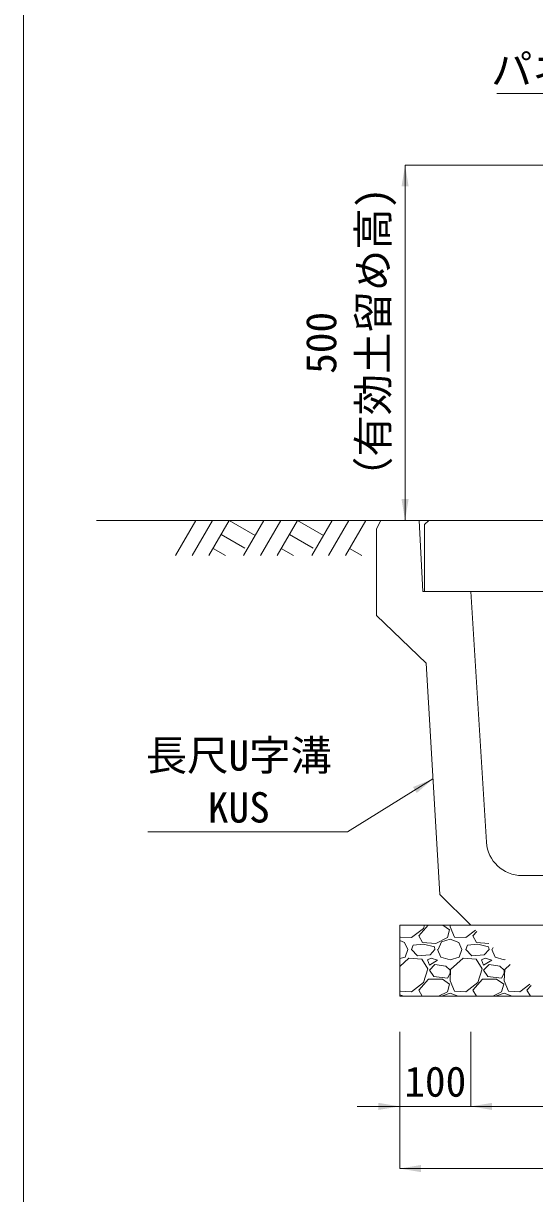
# Model space of a CAD drawing. Units: millimetres at full size, sheet at 1:40. Extents: x 206103 to 244503, y 883348 to 903496.
# Drawn here: x 211303 to 212022, y 890513 to 892160 of the extents above; entities that cross this region are included whole.
import ezdxf
from ezdxf.enums import TextEntityAlignment as Align

# ---------------------------------------------------------------- set-up
doc = ezdxf.new("R2010")
doc.units = ezdxf.units.MM
doc.header["$LTSCALE"] = 40
for name, color, linetype, lineweight in [('0_2', 7, 'Continuous', 20), ('図枠', 5, 'Continuous', 13), ('基礎材', 7, 'Continuous', 15), ('寸法線', 7, 'Continuous', 13), ('引出線', 4, 'Continuous', 13), ('本体', 2, 'Continuous', 13), ('ﾊｯﾁﾝｸﾞ', 7, 'Continuous', 5)]:
    doc.layers.add(name, color=color, linetype=linetype, lineweight=lineweight)
doc.styles.add('ＭＳ ゴシック', font='')
doc.styles.get('ＭＳ ゴシック').set_extended_font_data('MS Gothic')

# ---------------------------------------------------------------- blocks, each defined once
blk = doc.blocks.new('filled_arrow')
at = {"color": 0, "linetype": 'Continuous', "lineweight": -2}
blk.add_solid([(7.5, 1.25), (0, 0), (7.5, -1.25)], dxfattribs=at)

msp = doc.modelspace()

# ---------------------------------------------------------------- linework, layer by layer
at = {"layer": '0_2'}
msp.add_line((211806.21, 891460.37), (211406.21, 891460.37), dxfattribs=at)
at = {"layer": '図枠'}
msp.add_line((211303.21, 903148.33), (211303.21, 883448.33), dxfattribs=at)
at = {"layer": '基礎材'}
for p, q in [((211832.71, 890890.37), (212575.02, 890890.37)), ((211832.71, 890890.37), (211832.71, 890790.37)), ((211832.71, 890790.37), (212575.21, 890790.37))]:
    msp.add_line(p, q, dxfattribs=at)
at = {"layer": '寸法線'}
for p, q in [((211840.21, 891460.37), (211840.21, 891960.37)), ((212345.21, 891960.37), (211840.21, 891960.37)), ((212345.21, 891460.37), (211840.21, 891460.37)), ((211832.71, 890740.37), (211832.71, 890635.43)), ((211832.71, 890740.37), (211832.71, 890547.93)), ((211932.71, 890740.37), (211932.71, 890635.43)), ((211932.71, 890740.37), (211932.71, 890635.43)), ((211772.71, 890635.43), (211992.71, 890635.43)), ((211932.71, 890635.43), (212475.21, 890635.43)), ((212575.21, 890547.93), (211832.71, 890547.93))]:
    msp.add_line(p, q, dxfattribs=at)
at = {"layer": '引出線'}
for points in [[(212397.71, 891957.87), (212277.5, 892061.33), (211969.25, 892061.33)], [(211879.51, 891096.57), (211759.3, 891022.12), (211478.46, 891022.12)]]:
    msp.add_lwpolyline(points, dxfattribs=at)
at = {"layer": '本体'}
for p, q in [((211800.21, 891448.37), (211806.21, 891460.37)), ((211806.21, 891460.37), (211860.21, 891460.37)), ((211860.21, 891460.37), (211865.21, 891360.37)), ((211800.21, 891448.37), (211800.21, 891326.37)), ((211865.21, 891360.37), (211932.71, 891360.37)), ((211932.71, 891360.37), (211954.78, 891007.25)), ((211800.21, 891326.37), (211869.71, 891259.37)), ((211869.71, 891259.37), (211889.31, 890933.77)), ((212004.68, 890960.37), (212210.73, 890960.37)), ((211932.71, 890890.37), (211889.31, 890933.77)), ((211932.71, 890890.37), (212282.71, 890890.37))]:
    msp.add_line(p, q, dxfattribs=at)
at = {"layer": '本体', "lineweight": 20}
msp.add_lwpolyline([(211867.71, 891360.37), (211867.71, 891454.37), (211873.71, 891460.37), (212341.71, 891460.37), (212347.71, 891454.37), (212347.71, 891360.37)], close=True, dxfattribs=at)
at = {"layer": '本体'}
msp.add_arc((212004.68, 891010.37), 50, 183.57633, 270, dxfattribs=at)
at = {"layer": 'ﾊｯﾁﾝｸﾞ', "lineweight": 9}
for p, q in [((211545.65, 891460.37), (211517, 891410.75)), ((211569.27, 891460.37), (211540.62, 891410.75)), ((211592.89, 891460.37), (211564.24, 891410.75)), ((211592.89, 891460.37), (211629.46, 891439.26)), ((211641.65, 891460.37), (211613, 891410.75)), ((211665.27, 891460.37), (211636.62, 891410.75)), ((211688.89, 891460.37), (211660.24, 891410.75)), ((211688.89, 891460.37), (211725.46, 891439.26)), ((211737.65, 891460.37), (211709, 891410.75)), ((211761.27, 891460.37), (211732.62, 891410.75)), ((211784.89, 891460.37), (211756.24, 891410.75)), ((211581.47, 891440.59), (211614.88, 891421.3)), ((211677.47, 891440.59), (211710.88, 891421.3)), ((211570.05, 891420.8), (211587.46, 891410.75)), ((211666.05, 891420.8), (211683.46, 891410.75)), ((211762.05, 891420.8), (211779.46, 891410.75))]:
    msp.add_line(p, q, dxfattribs=at)
at = {"layer": 'ﾊｯﾁﾝｸﾞ'}
for p, q in [((211849.44, 890873.09), (211866.21, 890886.04)), ((211859.35, 890875.37), (211872.85, 890890.37)), ((211866.21, 890886.04), (211867.59, 890890.37)), ((211893.23, 890890.37), (211902.78, 890883.75)), ((211902.78, 890883.75), (211899.74, 890873.09)), ((211903.64, 890890.37), (211903.55, 890888.33)), ((211903.55, 890888.33), (211909.64, 890873.85)), ((211925.64, 890873.09), (211939.38, 890883.7)), ((211935.55, 890875.37), (211941.31, 890881.77)), ((211832.71, 890875.6), (211833.44, 890873.85)), ((211832.71, 890868.79), (211839.54, 890866.23)), ((211833.44, 890873.85), (211849.44, 890873.09)), ((211839.54, 890866.23), (211844.11, 890856.32)), ((211849.44, 890856.32), (211851.73, 890862.42)), ((211866.21, 890863.94), (211851.73, 890862.42)), ((211864.68, 890866.23), (211859.35, 890875.37)), ((211883.73, 890864.7), (211864.68, 890866.23)), ((211881.45, 890860.13), (211866.21, 890863.94)), ((211882.21, 890856.32), (211881.45, 890860.13)), ((211899.74, 890873.09), (211883.73, 890864.7)), ((211886.78, 890856.32), (211891.35, 890866.99)), ((211891.35, 890866.99), (211903.55, 890870.8)), ((211903.55, 890870.8), (211915.74, 890866.23)), ((211909.64, 890873.85), (211925.64, 890873.09)), ((211915.74, 890866.23), (211920.31, 890856.32)), ((211925.64, 890856.32), (211927.93, 890862.42)), ((211942.41, 890863.94), (211927.93, 890862.42)), ((211940.88, 890866.23), (211935.55, 890875.37)), ((211958.24, 890864.84), (211940.88, 890866.23)), ((211957.65, 890860.13), (211942.41, 890863.94)), ((211958.41, 890856.32), (211957.65, 890860.13)), ((211832.71, 890843.42), (211840.3, 890845.65)), ((211845.63, 890844.13), (211832.71, 890832.33)), ((211840.3, 890845.65), (211844.11, 890856.32)), ((211863.92, 890842.61), (211845.63, 890844.13)), ((211857.83, 890847.18), (211849.44, 890856.32)), ((211875.35, 890848.7), (211857.83, 890847.18)), ((211876.88, 890844.13), (211871.54, 890841.84)), ((211882.21, 890856.32), (211875.35, 890848.7)), ((211886.02, 890841.08), (211876.88, 890844.13)), ((211886.02, 890856.32), (211890.59, 890845.65)), ((211890.59, 890845.65), (211903.55, 890841.84)), ((211903.55, 890841.84), (211916.5, 890845.65)), ((211921.83, 890844.13), (211904.31, 890828.13)), ((211916.5, 890845.65), (211920.31, 890856.32)), ((211940.12, 890842.61), (211921.83, 890844.13)), ((211934.03, 890847.18), (211925.64, 890856.32)), ((211951.55, 890848.7), (211934.03, 890847.18)), ((211953.08, 890844.13), (211947.74, 890841.84)), ((211958.41, 890856.32), (211951.55, 890848.7)), ((211962.22, 890841.08), (211953.08, 890844.13)), ((211962.22, 890856.32), (211966.79, 890845.65)), ((211962.98, 890856.32), (211964.11, 890858.96)), ((211966.79, 890845.65), (211979.75, 890841.84)), ((211872.3, 890828.89), (211863.92, 890842.61)), ((211866.21, 890809.84), (211872.3, 890828.89)), ((211871.54, 890841.84), (211874.59, 890834.22)), ((211874.59, 890834.22), (211886.02, 890841.08)), ((211882.21, 890834.99), (211874.59, 890827.37)), ((211874.59, 890827.37), (211880.69, 890818.22)), ((211897.45, 890832.7), (211882.21, 890834.99)), ((211903.55, 890827.37), (211897.45, 890832.7)), ((211904.31, 890828.13), (211903.55, 890812.13)), ((211903.55, 890822.79), (211903.55, 890827.37)), ((211948.5, 890828.89), (211940.12, 890842.61)), ((211942.41, 890809.84), (211948.5, 890828.89)), ((211947.74, 890841.84), (211950.79, 890834.22)), ((211950.79, 890834.22), (211962.22, 890841.08)), ((211958.41, 890834.99), (211950.79, 890827.37)), ((211950.79, 890827.37), (211956.89, 890818.22)), ((211973.65, 890832.7), (211958.41, 890834.99)), ((211979.75, 890827.37), (211973.65, 890832.7)), ((211979.75, 890841.84), (211980.89, 890842.18)), ((211980.51, 890828.13), (211979.75, 890812.13)), ((211979.75, 890822.79), (211979.75, 890827.37)), ((211988.06, 890835.02), (211980.51, 890828.13)), ((211859.35, 890799.17), (211873.07, 890814.41)), ((211873.07, 890814.41), (211892.88, 890814.41)), ((211880.69, 890818.22), (211899.74, 890815.94)), ((211892.88, 890814.41), (211902.78, 890807.55)), ((211899.74, 890815.94), (211903.55, 890822.79)), ((211903.55, 890812.13), (211909.64, 890797.65)), ((211935.55, 890799.17), (211949.27, 890814.41)), ((211949.27, 890814.41), (211969.08, 890814.41)), ((211956.89, 890818.22), (211975.94, 890815.94)), ((211969.08, 890814.41), (211978.98, 890807.55)), ((211975.94, 890815.94), (211979.75, 890822.79)), ((211979.75, 890812.13), (211985.84, 890797.65)), ((211832.71, 890799.4), (211833.44, 890797.65)), ((211833.44, 890797.65), (211849.44, 890796.89)), ((211849.44, 890796.89), (211866.21, 890809.84)), ((211864.49, 890790.37), (211859.35, 890799.17)), ((211899.74, 890796.89), (211887.3, 890790.37)), ((211891.35, 890790.79), (211903.55, 890794.6)), ((211902.78, 890807.55), (211899.74, 890796.89)), ((211903.55, 890794.6), (211914.83, 890790.37)), ((211909.64, 890797.65), (211925.64, 890796.89)), ((211925.64, 890796.89), (211942.41, 890809.84)), ((211940.69, 890790.37), (211935.55, 890799.17)), ((211975.94, 890796.89), (211963.5, 890790.37)), ((211967.55, 890790.79), (211979.75, 890794.6)), ((211978.98, 890807.55), (211975.94, 890796.89)), ((211979.75, 890794.6), (211991.03, 890790.37)), ((211985.84, 890797.65), (212001.84, 890796.89)), ((212001.84, 890796.89), (212015.58, 890807.5)), ((212011.75, 890799.17), (212017.51, 890805.57)), ((212016.89, 890790.37), (212011.75, 890799.17)), ((211832.71, 890792.59), (211838.63, 890790.37)), ((211891.18, 890790.37), (211891.35, 890790.79)), ((211967.38, 890790.37), (211967.55, 890790.79))]:
    msp.add_line(p, q, dxfattribs=at)

# ---------------------------------------------------------------- block references
at = {"layer": '寸法線', "xscale": 4, "yscale": 4}
for p, rotation in [((211840.21, 891960.37), 270), ((211840.21, 891460.37), 90), ((211832.71, 890635.43), 180)]:
    msp.add_blockref('filled_arrow', p, dxfattribs=dict(at, rotation=rotation))
for p in [(211932.71, 890635.43), (211932.71, 890635.43), (211832.71, 890547.93)]:
    msp.add_blockref('filled_arrow', p, dxfattribs=at)
at = {"layer": '引出線', "xscale": 4, "yscale": 4, "rotation": 211.8}
msp.add_blockref('filled_arrow', (211879.51, 891096.57), dxfattribs=at)

# ---------------------------------------------------------------- texts
at = {"layer": '寸法線', "style": 'ＭＳ ゴシック'}
for s, p in [('（有効土留め高)', (211829.41, 891491.84)), ('500', (211756.28, 891666.66))]:
    msp.add_text(s, height=42.72, rotation=90, dxfattribs=at).set_placement(p, align=Align.BOTTOM_LEFT)
msp.add_text('100', height=42.72, dxfattribs=at).set_placement((211882.71, 890670.43), align=Align.MIDDLE_CENTER)
at = {"layer": '引出線', "style": 'ＭＳ ゴシック'}
msp.add_text('パネックス', height=42.72, dxfattribs=at).set_placement((212252.5, 892116.47), align=Align.TOP_RIGHT)
for s, p in [('長尺U字溝', (211475.26, 891095.36)), ('KUS', (211562.67, 891022.23))]:
    msp.add_text(s, height=42.72, dxfattribs=at).set_placement(p, align=Align.BOTTOM_LEFT)

doc.saveas('drawing.dxf')
